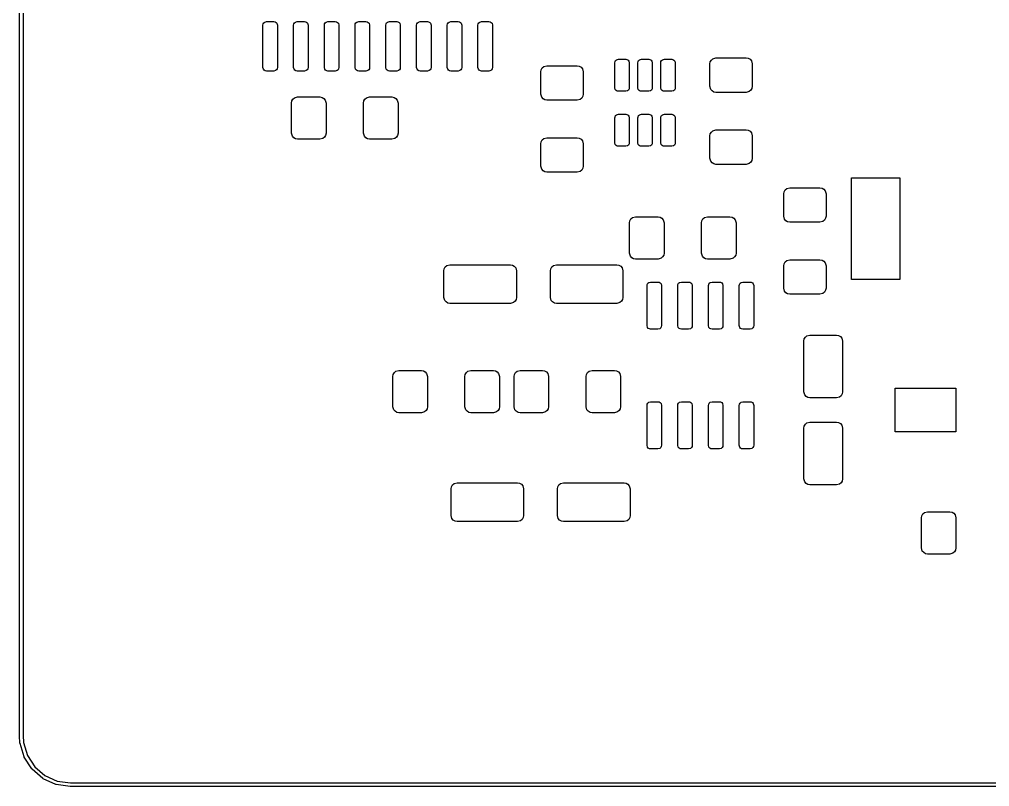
# Model space of a CAD drawing. Extents: x 51.7 to 143, y -96 to -37.9.
# Drawn here: x 51.74 to 91.84, y -95.96 to -64.24 of the extents above; entities that cross this region are included whole.
import ezdxf

# ---------------------------------------------------------------- set-up
doc = ezdxf.new("R2010")
doc.units = 0
doc.header["$MEASUREMENT"] = 0
doc.layers.add('BLACK', color=7, linetype='CONTINUOUS')

msp = doc.modelspace()

# ---------------------------------------------------------------- linework, layer by layer
at = {"layer": 'BLACK', "linetype": 'CONTINUOUS'}
for p, q in [((51.741, -93.8596), (51.741, -40.2524)), ((51.891, -40.2639), (51.891, -93.8502)), ((61.803, -64.481), (61.812, -64.4297)), ((61.803, -66.231), (61.803, -64.481)), ((61.812, -64.4297), (61.8381, -64.3846)), ((61.8381, -64.3846), (61.878, -64.3511)), ((61.878, -64.3511), (61.953, -64.331)), ((61.953, -64.331), (62.253, -64.331)), ((62.253, -64.331), (62.3043, -64.34)), ((62.3043, -64.34), (62.3494, -64.3661)), ((62.3494, -64.3661), (62.3829, -64.406)), ((62.3829, -64.406), (62.403, -64.481)), ((62.403, -64.481), (62.403, -66.231)), ((63.073, -64.481), (63.082, -64.4297)), ((63.073, -66.231), (63.073, -64.481)), ((63.082, -64.4297), (63.1081, -64.3846)), ((63.1081, -64.3846), (63.148, -64.3511)), ((63.148, -64.3511), (63.223, -64.331)), ((63.223, -64.331), (63.523, -64.331)), ((63.523, -64.331), (63.5743, -64.34)), ((63.5743, -64.34), (63.6194, -64.3661)), ((63.6194, -64.3661), (63.6529, -64.406)), ((63.6529, -64.406), (63.673, -64.481)), ((63.673, -64.481), (63.673, -66.231)), ((64.343, -64.481), (64.352, -64.4297)), ((64.343, -66.231), (64.343, -64.481)), ((64.352, -64.4297), (64.3781, -64.3846)), ((64.3781, -64.3846), (64.418, -64.3511)), ((64.418, -64.3511), (64.493, -64.331)), ((64.493, -64.331), (64.793, -64.331)), ((64.793, -64.331), (64.8443, -64.34)), ((64.8443, -64.34), (64.8894, -64.3661)), ((64.8894, -64.3661), (64.9229, -64.406)), ((64.9229, -64.406), (64.943, -64.481)), ((64.943, -64.481), (64.943, -66.231)), ((65.613, -64.481), (65.622, -64.4297)), ((65.613, -66.231), (65.613, -64.481)), ((65.622, -64.4297), (65.6481, -64.3846)), ((65.6481, -64.3846), (65.688, -64.3511)), ((65.688, -64.3511), (65.763, -64.331)), ((65.763, -64.331), (66.063, -64.331)), ((66.063, -64.331), (66.1143, -64.34)), ((66.1143, -64.34), (66.1594, -64.3661)), ((66.1594, -64.3661), (66.1929, -64.406)), ((66.1929, -64.406), (66.213, -64.481)), ((66.213, -64.481), (66.213, -66.231)), ((66.883, -64.481), (66.892, -64.4297)), ((66.883, -66.231), (66.883, -64.481)), ((66.892, -64.4297), (66.9181, -64.3846)), ((66.9181, -64.3846), (66.958, -64.3511)), ((66.958, -64.3511), (67.033, -64.331)), ((67.033, -64.331), (67.333, -64.331)), ((67.333, -64.331), (67.3843, -64.34)), ((67.3843, -64.34), (67.4294, -64.3661)), ((67.4294, -64.3661), (67.4629, -64.406)), ((67.4629, -64.406), (67.483, -64.481)), ((67.483, -64.481), (67.483, -66.231)), ((68.153, -64.481), (68.162, -64.4297)), ((68.153, -66.231), (68.153, -64.481)), ((68.162, -64.4297), (68.1881, -64.3846)), ((68.1881, -64.3846), (68.228, -64.3511)), ((68.228, -64.3511), (68.303, -64.331)), ((68.303, -64.331), (68.603, -64.331)), ((68.603, -64.331), (68.6543, -64.34)), ((68.6543, -64.34), (68.6994, -64.3661)), ((68.6994, -64.3661), (68.7329, -64.406)), ((68.7329, -64.406), (68.753, -64.481)), ((68.753, -64.481), (68.753, -66.231)), ((69.423, -64.481), (69.432, -64.4297)), ((69.423, -66.231), (69.423, -64.481)), ((69.432, -64.4297), (69.4581, -64.3846)), ((69.4581, -64.3846), (69.498, -64.3511)), ((69.498, -64.3511), (69.573, -64.331)), ((69.573, -64.331), (69.873, -64.331)), ((69.873, -64.331), (69.9243, -64.34)), ((69.9243, -64.34), (69.9694, -64.3661)), ((69.9694, -64.3661), (70.0029, -64.406)), ((70.0029, -64.406), (70.023, -64.481)), ((70.023, -64.481), (70.023, -66.231)), ((70.693, -64.481), (70.702, -64.4297)), ((70.693, -66.231), (70.693, -64.481)), ((70.702, -64.4297), (70.7281, -64.3846)), ((70.7281, -64.3846), (70.768, -64.3511)), ((70.768, -64.3511), (70.843, -64.331)), ((70.843, -64.331), (71.143, -64.331)), ((71.143, -64.331), (71.1943, -64.34)), ((71.1943, -64.34), (71.2394, -64.3661)), ((71.2394, -64.3661), (71.2729, -64.406)), ((71.2729, -64.406), (71.293, -64.481)), ((71.293, -64.481), (71.293, -66.231)), ((76.347, -66.041), (76.356, -65.9897)), ((76.347, -67.066), (76.347, -66.041)), ((76.356, -65.9897), (76.3821, -65.9446)), ((76.3821, -65.9446), (76.422, -65.9111)), ((76.422, -65.9111), (76.497, -65.891)), ((76.497, -65.891), (76.797, -65.891)), ((76.797, -65.891), (76.8483, -65.9)), ((76.8483, -65.9), (76.8934, -65.9261)), ((76.8934, -65.9261), (76.9269, -65.966)), ((76.9269, -65.966), (76.947, -66.041)), ((76.947, -66.041), (76.947, -67.066)), ((77.297, -66.041), (77.306, -65.9897)), ((77.297, -67.066), (77.297, -66.041)), ((77.306, -65.9897), (77.3321, -65.9446)), ((77.3321, -65.9446), (77.372, -65.9111)), ((77.372, -65.9111), (77.447, -65.891)), ((77.447, -65.891), (77.747, -65.891)), ((77.747, -65.891), (77.7983, -65.9)), ((77.7983, -65.9), (77.8434, -65.9261)), ((77.8434, -65.9261), (77.8769, -65.966)), ((77.8769, -65.966), (77.897, -66.041)), ((77.897, -66.041), (77.897, -67.066)), ((78.247, -66.041), (78.256, -65.9897)), ((78.247, -67.066), (78.247, -66.041)), ((78.256, -65.9897), (78.2821, -65.9446)), ((78.2821, -65.9446), (78.322, -65.9111)), ((78.322, -65.9111), (78.397, -65.891)), ((78.397, -65.891), (78.697, -65.891)), ((78.697, -65.891), (78.7483, -65.9)), ((78.7483, -65.9), (78.7934, -65.9261)), ((78.7934, -65.9261), (78.8269, -65.966)), ((78.8269, -65.966), (78.847, -66.041)), ((78.847, -66.041), (78.847, -67.066)), ((80.278, -66.0855), (80.2931, -66)), ((80.278, -67.0105), (80.278, -66.0855)), ((80.2931, -66), (80.3365, -65.9248)), ((80.3365, -65.9248), (80.403, -65.869)), ((80.403, -65.869), (80.528, -65.8355)), ((80.528, -65.8355), (81.778, -65.8355)), ((81.778, -65.8355), (81.8635, -65.8506)), ((81.8635, -65.8506), (81.9387, -65.894)), ((81.9387, -65.894), (81.9945, -65.9605)), ((81.9945, -65.9605), (82.028, -66.0855)), ((82.028, -66.0855), (82.028, -67.0105)), ((61.8231, -66.306), (61.803, -66.231)), ((61.8566, -66.3459), (61.8231, -66.306)), ((61.9017, -66.372), (61.8566, -66.3459)), ((61.953, -66.381), (61.9017, -66.372)), ((62.253, -66.381), (61.953, -66.381)), ((62.328, -66.3609), (62.253, -66.381)), ((62.3679, -66.3274), (62.328, -66.3609)), ((62.394, -66.2823), (62.3679, -66.3274)), ((62.403, -66.231), (62.394, -66.2823)), ((63.0931, -66.306), (63.073, -66.231)), ((63.1266, -66.3459), (63.0931, -66.306)), ((63.1717, -66.372), (63.1266, -66.3459)), ((63.223, -66.381), (63.1717, -66.372)), ((63.523, -66.381), (63.223, -66.381)), ((63.598, -66.3609), (63.523, -66.381)), ((63.6379, -66.3274), (63.598, -66.3609)), ((63.664, -66.2823), (63.6379, -66.3274)), ((63.673, -66.231), (63.664, -66.2823)), ((64.3631, -66.306), (64.343, -66.231)), ((64.3966, -66.3459), (64.3631, -66.306)), ((64.4417, -66.372), (64.3966, -66.3459)), ((64.493, -66.381), (64.4417, -66.372)), ((64.793, -66.381), (64.493, -66.381)), ((64.868, -66.3609), (64.793, -66.381)), ((64.9079, -66.3274), (64.868, -66.3609)), ((64.934, -66.2823), (64.9079, -66.3274)), ((64.943, -66.231), (64.934, -66.2823)), ((65.6331, -66.306), (65.613, -66.231)), ((65.6666, -66.3459), (65.6331, -66.306)), ((65.7117, -66.372), (65.6666, -66.3459)), ((65.763, -66.381), (65.7117, -66.372)), ((66.063, -66.381), (65.763, -66.381)), ((66.138, -66.3609), (66.063, -66.381)), ((66.1779, -66.3274), (66.138, -66.3609)), ((66.204, -66.2823), (66.1779, -66.3274)), ((66.213, -66.231), (66.204, -66.2823)), ((66.9031, -66.306), (66.883, -66.231)), ((66.9366, -66.3459), (66.9031, -66.306)), ((66.9817, -66.372), (66.9366, -66.3459)), ((67.033, -66.381), (66.9817, -66.372)), ((67.333, -66.381), (67.033, -66.381)), ((67.408, -66.3609), (67.333, -66.381)), ((67.4479, -66.3274), (67.408, -66.3609)), ((67.474, -66.2823), (67.4479, -66.3274)), ((67.483, -66.231), (67.474, -66.2823)), ((68.1731, -66.306), (68.153, -66.231)), ((68.2066, -66.3459), (68.1731, -66.306)), ((68.2517, -66.372), (68.2066, -66.3459)), ((68.303, -66.381), (68.2517, -66.372)), ((68.603, -66.381), (68.303, -66.381)), ((68.678, -66.3609), (68.603, -66.381)), ((68.7179, -66.3274), (68.678, -66.3609)), ((68.744, -66.2823), (68.7179, -66.3274)), ((68.753, -66.231), (68.744, -66.2823)), ((69.4431, -66.306), (69.423, -66.231)), ((69.4766, -66.3459), (69.4431, -66.306)), ((69.5217, -66.372), (69.4766, -66.3459)), ((69.573, -66.381), (69.5217, -66.372)), ((69.873, -66.381), (69.573, -66.381)), ((69.948, -66.3609), (69.873, -66.381)), ((69.9879, -66.3274), (69.948, -66.3609)), ((70.014, -66.2823), (69.9879, -66.3274)), ((70.023, -66.231), (70.014, -66.2823)), ((70.7131, -66.306), (70.693, -66.231)), ((70.7466, -66.3459), (70.7131, -66.306)), ((70.7917, -66.372), (70.7466, -66.3459)), ((70.843, -66.381), (70.7917, -66.372)), ((71.143, -66.381), (70.843, -66.381)), ((71.218, -66.3609), (71.143, -66.381)), ((71.2579, -66.3274), (71.218, -66.3609)), ((71.284, -66.2823), (71.2579, -66.3274)), ((71.293, -66.231), (71.284, -66.2823)), ((73.293, -66.4125), (73.3081, -66.327)), ((73.293, -67.3375), (73.293, -66.4125)), ((73.3081, -66.327), (73.3515, -66.2518)), ((73.3515, -66.2518), (73.418, -66.196)), ((73.418, -66.196), (73.543, -66.1625)), ((73.543, -66.1625), (74.793, -66.1625)), ((74.793, -66.1625), (74.8785, -66.1776)), ((74.8785, -66.1776), (74.9537, -66.221)), ((74.9537, -66.221), (75.0095, -66.2875)), ((75.0095, -66.2875), (75.043, -66.4125)), ((75.043, -66.4125), (75.043, -67.3375)), ((73.3265, -67.4625), (73.293, -67.3375)), ((75.043, -67.3375), (75.0279, -67.423)), ((76.3671, -67.141), (76.347, -67.066)), ((76.4006, -67.1809), (76.3671, -67.141)), ((76.4457, -67.207), (76.4006, -67.1809)), ((76.497, -67.216), (76.4457, -67.207)), ((76.797, -67.216), (76.497, -67.216)), ((76.872, -67.1959), (76.797, -67.216)), ((76.9119, -67.1624), (76.872, -67.1959)), ((76.938, -67.1173), (76.9119, -67.1624)), ((76.947, -67.066), (76.938, -67.1173)), ((77.3171, -67.141), (77.297, -67.066)), ((77.3506, -67.1809), (77.3171, -67.141)), ((77.3957, -67.207), (77.3506, -67.1809)), ((77.447, -67.216), (77.3957, -67.207)), ((77.747, -67.216), (77.447, -67.216)), ((77.822, -67.1959), (77.747, -67.216)), ((77.8619, -67.1624), (77.822, -67.1959)), ((77.888, -67.1173), (77.8619, -67.1624)), ((77.897, -67.066), (77.888, -67.1173)), ((78.2671, -67.141), (78.247, -67.066)), ((78.3006, -67.1809), (78.2671, -67.141)), ((78.3457, -67.207), (78.3006, -67.1809)), ((78.397, -67.216), (78.3457, -67.207)), ((78.697, -67.216), (78.397, -67.216)), ((78.772, -67.1959), (78.697, -67.216)), ((78.8119, -67.1624), (78.772, -67.1959)), ((78.838, -67.1173), (78.8119, -67.1624)), ((78.847, -67.066), (78.838, -67.1173)), ((80.3115, -67.1355), (80.278, -67.0105)), ((80.3673, -67.202), (80.3115, -67.1355)), ((80.4425, -67.2454), (80.3673, -67.202)), ((80.528, -67.2605), (80.4425, -67.2454)), ((81.778, -67.2605), (80.528, -67.2605)), ((81.903, -67.227), (81.778, -67.2605)), ((81.9695, -67.1712), (81.903, -67.227)), ((82.0129, -67.096), (81.9695, -67.1712)), ((82.028, -67.0105), (82.0129, -67.096)), ((62.9875, -67.701), (63.0026, -67.6155)), ((62.9875, -68.951), (62.9875, -67.701)), ((63.0026, -67.6155), (63.046, -67.5403)), ((63.046, -67.5403), (63.1125, -67.4845)), ((63.1125, -67.4845), (63.2375, -67.451)), ((63.2375, -67.451), (64.1625, -67.451)), ((64.1625, -67.451), (64.248, -67.4661)), ((64.248, -67.4661), (64.3232, -67.5095)), ((64.3232, -67.5095), (64.379, -67.576)), ((64.379, -67.576), (64.4125, -67.701)), ((64.4125, -67.701), (64.4125, -68.951)), ((65.9625, -67.701), (65.9776, -67.6155)), ((65.9625, -68.951), (65.9625, -67.701)), ((65.9776, -67.6155), (66.021, -67.5403)), ((66.021, -67.5403), (66.0875, -67.4845)), ((66.0875, -67.4845), (66.2125, -67.451)), ((66.2125, -67.451), (67.1375, -67.451)), ((67.1375, -67.451), (67.223, -67.4661)), ((67.223, -67.4661), (67.2982, -67.5095)), ((67.2982, -67.5095), (67.354, -67.576)), ((67.354, -67.576), (67.3875, -67.701)), ((67.3875, -67.701), (67.3875, -68.951)), ((73.3823, -67.529), (73.3265, -67.4625)), ((73.4575, -67.5724), (73.3823, -67.529)), ((73.543, -67.5875), (73.4575, -67.5724)), ((74.793, -67.5875), (73.543, -67.5875)), ((74.918, -67.554), (74.793, -67.5875)), ((74.9845, -67.4982), (74.918, -67.554)), ((75.0279, -67.423), (74.9845, -67.4982)), ((76.347, -68.316), (76.356, -68.2647)), ((76.347, -69.341), (76.347, -68.316)), ((76.356, -68.2647), (76.3821, -68.2196)), ((76.3821, -68.2196), (76.422, -68.1861)), ((76.422, -68.1861), (76.497, -68.166)), ((76.497, -68.166), (76.797, -68.166)), ((76.797, -68.166), (76.8483, -68.175)), ((76.8483, -68.175), (76.8934, -68.2011)), ((76.8934, -68.2011), (76.9269, -68.241)), ((76.9269, -68.241), (76.947, -68.316)), ((76.947, -68.316), (76.947, -69.341)), ((77.297, -68.316), (77.306, -68.2647)), ((77.297, -69.341), (77.297, -68.316)), ((77.306, -68.2647), (77.3321, -68.2196)), ((77.3321, -68.2196), (77.372, -68.1861)), ((77.372, -68.1861), (77.447, -68.166)), ((77.447, -68.166), (77.747, -68.166)), ((77.747, -68.166), (77.7983, -68.175)), ((77.7983, -68.175), (77.8434, -68.2011)), ((77.8434, -68.2011), (77.8769, -68.241)), ((77.8769, -68.241), (77.897, -68.316)), ((77.897, -68.316), (77.897, -69.341)), ((78.247, -68.316), (78.256, -68.2647)), ((78.247, -69.341), (78.247, -68.316)), ((78.256, -68.2647), (78.2821, -68.2196)), ((78.2821, -68.2196), (78.322, -68.1861)), ((78.322, -68.1861), (78.397, -68.166)), ((78.397, -68.166), (78.697, -68.166)), ((78.697, -68.166), (78.7483, -68.175)), ((78.7483, -68.175), (78.7934, -68.2011)), ((78.7934, -68.2011), (78.8269, -68.241)), ((78.8269, -68.241), (78.847, -68.316)), ((78.847, -68.316), (78.847, -69.341)), ((63.021, -69.076), (62.9875, -68.951)), ((64.4125, -68.951), (64.3974, -69.0365)), ((65.996, -69.076), (65.9625, -68.951)), ((67.3875, -68.951), (67.3724, -69.0365)), ((80.2931, -68.975), (80.3365, -68.8998)), ((80.3365, -68.8998), (80.403, -68.844)), ((80.403, -68.844), (80.528, -68.8105)), ((80.528, -68.8105), (81.778, -68.8105)), ((81.778, -68.8105), (81.8635, -68.8256)), ((81.8635, -68.8256), (81.9387, -68.869)), ((81.9387, -68.869), (81.9945, -68.9355)), ((81.9945, -68.9355), (82.028, -69.0605)), ((63.0768, -69.1425), (63.021, -69.076)), ((63.152, -69.1859), (63.0768, -69.1425)), ((63.2375, -69.201), (63.152, -69.1859)), ((64.1625, -69.201), (63.2375, -69.201)), ((64.2875, -69.1675), (64.1625, -69.201)), ((64.354, -69.1117), (64.2875, -69.1675)), ((64.3974, -69.0365), (64.354, -69.1117)), ((66.0518, -69.1425), (65.996, -69.076)), ((66.127, -69.1859), (66.0518, -69.1425)), ((66.2125, -69.201), (66.127, -69.1859)), ((67.1375, -69.201), (66.2125, -69.201)), ((67.2625, -69.1675), (67.1375, -69.201)), ((67.329, -69.1117), (67.2625, -69.1675)), ((67.3724, -69.0365), (67.329, -69.1117)), ((73.293, -69.3875), (73.3081, -69.302)), ((73.3081, -69.302), (73.3515, -69.2268)), ((73.3515, -69.2268), (73.418, -69.171)), ((73.418, -69.171), (73.543, -69.1375)), ((73.543, -69.1375), (74.793, -69.1375)), ((74.793, -69.1375), (74.8785, -69.1526)), ((74.8785, -69.1526), (74.9537, -69.196)), ((74.9537, -69.196), (75.0095, -69.2625)), ((75.0095, -69.2625), (75.043, -69.3875)), ((76.3671, -69.416), (76.347, -69.341)), ((76.947, -69.341), (76.938, -69.3923)), ((77.3171, -69.416), (77.297, -69.341)), ((77.897, -69.341), (77.888, -69.3923)), ((78.2671, -69.416), (78.247, -69.341)), ((78.847, -69.341), (78.838, -69.3923)), ((80.278, -69.0605), (80.2931, -68.975)), ((80.278, -69.9855), (80.278, -69.0605)), ((82.028, -69.0605), (82.028, -69.9855)), ((73.293, -70.3125), (73.293, -69.3875)), ((75.043, -69.3875), (75.043, -70.3125)), ((76.4006, -69.4559), (76.3671, -69.416)), ((76.4457, -69.482), (76.4006, -69.4559)), ((76.497, -69.491), (76.4457, -69.482)), ((76.797, -69.491), (76.497, -69.491)), ((76.872, -69.4709), (76.797, -69.491)), ((76.9119, -69.4374), (76.872, -69.4709)), ((76.938, -69.3923), (76.9119, -69.4374)), ((77.3506, -69.4559), (77.3171, -69.416)), ((77.3957, -69.482), (77.3506, -69.4559)), ((77.447, -69.491), (77.3957, -69.482)), ((77.747, -69.491), (77.447, -69.491)), ((77.822, -69.4709), (77.747, -69.491)), ((77.8619, -69.4374), (77.822, -69.4709)), ((77.888, -69.3923), (77.8619, -69.4374)), ((78.3006, -69.4559), (78.2671, -69.416)), ((78.3457, -69.482), (78.3006, -69.4559)), ((78.397, -69.491), (78.3457, -69.482)), ((78.697, -69.491), (78.397, -69.491)), ((78.772, -69.4709), (78.697, -69.491)), ((78.8119, -69.4374), (78.772, -69.4709)), ((78.838, -69.3923), (78.8119, -69.4374)), ((80.3115, -70.1105), (80.278, -69.9855)), ((80.3673, -70.177), (80.3115, -70.1105)), ((81.9695, -70.1462), (81.903, -70.202)), ((82.0129, -70.071), (81.9695, -70.1462)), ((82.028, -69.9855), (82.0129, -70.071)), ((73.3265, -70.4375), (73.293, -70.3125)), ((73.3823, -70.504), (73.3265, -70.4375)), ((73.4575, -70.5474), (73.3823, -70.504)), ((73.543, -70.5625), (73.4575, -70.5474)), ((74.793, -70.5625), (73.543, -70.5625)), ((74.918, -70.529), (74.793, -70.5625)), ((74.9845, -70.4732), (74.918, -70.529)), ((75.0279, -70.398), (74.9845, -70.4732)), ((75.043, -70.3125), (75.0279, -70.398)), ((80.4425, -70.2204), (80.3673, -70.177)), ((80.528, -70.2355), (80.4425, -70.2204)), ((81.778, -70.2355), (80.528, -70.2355)), ((81.903, -70.202), (81.778, -70.2355)), ((86.123, -74.998), (86.123, -70.798)), ((86.123, -70.798), (88.123, -70.798)), ((88.123, -70.798), (88.123, -74.998)), ((83.3411, -71.3705), (83.3845, -71.2953)), ((83.3845, -71.2953), (83.451, -71.2395)), ((83.451, -71.2395), (83.576, -71.206)), ((83.576, -71.206), (84.826, -71.206)), ((84.826, -71.206), (84.9115, -71.2211)), ((84.9115, -71.2211), (84.9867, -71.2645)), ((84.9867, -71.2645), (85.0425, -71.331)), ((85.0425, -71.331), (85.076, -71.456)), ((83.326, -71.456), (83.3411, -71.3705)), ((83.326, -72.381), (83.326, -71.456)), ((85.076, -71.456), (85.076, -72.381)), ((76.9575, -72.654), (76.9726, -72.5685)), ((76.9726, -72.5685), (77.016, -72.4933)), ((77.016, -72.4933), (77.0825, -72.4375)), ((77.0825, -72.4375), (77.2075, -72.404)), ((77.2075, -72.404), (78.1325, -72.404)), ((78.1325, -72.404), (78.218, -72.4191)), ((78.218, -72.4191), (78.2932, -72.4625)), ((78.2932, -72.4625), (78.349, -72.529)), ((78.349, -72.529), (78.3825, -72.654)), ((79.9325, -72.654), (79.9476, -72.5685)), ((79.9476, -72.5685), (79.991, -72.4933)), ((79.991, -72.4933), (80.0575, -72.4375)), ((80.0575, -72.4375), (80.1825, -72.404)), ((80.1825, -72.404), (81.1075, -72.404)), ((81.1075, -72.404), (81.193, -72.4191)), ((81.193, -72.4191), (81.2682, -72.4625)), ((81.2682, -72.4625), (81.324, -72.529)), ((81.324, -72.529), (81.3575, -72.654)), ((83.3595, -72.506), (83.326, -72.381)), ((83.4153, -72.5725), (83.3595, -72.506)), ((85.0175, -72.5417), (84.951, -72.5975)), ((85.0609, -72.4665), (85.0175, -72.5417)), ((85.076, -72.381), (85.0609, -72.4665)), ((76.9575, -73.904), (76.9575, -72.654)), ((78.3825, -72.654), (78.3825, -73.904)), ((79.9325, -73.904), (79.9325, -72.654)), ((81.3575, -72.654), (81.3575, -73.904)), ((83.4905, -72.6159), (83.4153, -72.5725)), ((83.576, -72.631), (83.4905, -72.6159)), ((84.826, -72.631), (83.576, -72.631)), ((84.951, -72.5975), (84.826, -72.631)), ((76.991, -74.029), (76.9575, -73.904)), ((77.0468, -74.0955), (76.991, -74.029)), ((77.122, -74.1389), (77.0468, -74.0955)), ((77.2075, -74.154), (77.122, -74.1389)), ((78.1325, -74.154), (77.2075, -74.154)), ((78.2575, -74.1205), (78.1325, -74.154)), ((78.324, -74.0647), (78.2575, -74.1205)), ((78.3674, -73.9895), (78.324, -74.0647)), ((78.3825, -73.904), (78.3674, -73.9895)), ((79.966, -74.029), (79.9325, -73.904)), ((80.0218, -74.0955), (79.966, -74.029)), ((80.097, -74.1389), (80.0218, -74.0955)), ((80.1825, -74.154), (80.097, -74.1389)), ((81.1075, -74.154), (80.1825, -74.154)), ((81.2325, -74.1205), (81.1075, -74.154)), ((81.299, -74.0647), (81.2325, -74.1205)), ((81.3424, -73.9895), (81.299, -74.0647)), ((81.3575, -73.904), (81.3424, -73.9895)), ((69.284, -74.634), (69.2991, -74.5485)), ((69.2991, -74.5485), (69.3425, -74.4733)), ((69.3425, -74.4733), (69.409, -74.4175)), ((69.409, -74.4175), (69.534, -74.384)), ((69.534, -74.384), (72.034, -74.384)), ((72.034, -74.384), (72.1195, -74.3991)), ((72.1195, -74.3991), (72.1947, -74.4425)), ((72.1947, -74.4425), (72.2505, -74.509)), ((72.2505, -74.509), (72.284, -74.634)), ((73.684, -74.634), (73.6991, -74.5485)), ((73.6991, -74.5485), (73.7425, -74.4733)), ((73.7425, -74.4733), (73.809, -74.4175)), ((73.809, -74.4175), (73.934, -74.384)), ((73.934, -74.384), (76.434, -74.384)), ((76.434, -74.384), (76.5195, -74.3991)), ((76.5195, -74.3991), (76.5947, -74.4425)), ((76.5947, -74.4425), (76.6505, -74.509)), ((76.6505, -74.509), (76.684, -74.634)), ((83.326, -74.431), (83.3411, -74.3455)), ((83.326, -75.356), (83.326, -74.431)), ((83.3411, -74.3455), (83.3845, -74.2703)), ((83.3845, -74.2703), (83.451, -74.2145)), ((83.451, -74.2145), (83.576, -74.181)), ((83.576, -74.181), (84.826, -74.181)), ((84.826, -74.181), (84.9115, -74.1961)), ((84.9115, -74.1961), (84.9867, -74.2395)), ((84.9867, -74.2395), (85.0425, -74.306)), ((85.0425, -74.306), (85.076, -74.431)), ((85.076, -74.431), (85.076, -75.356)), ((69.284, -75.734), (69.284, -74.634)), ((72.284, -74.634), (72.284, -75.734)), ((73.684, -75.734), (73.684, -74.634)), ((76.684, -74.634), (76.684, -75.734)), ((77.678, -75.251), (77.687, -75.1997)), ((77.678, -76.901), (77.678, -75.251)), ((77.687, -75.1997), (77.7131, -75.1546)), ((77.7131, -75.1546), (77.753, -75.1211)), ((77.753, -75.1211), (77.828, -75.101)), ((77.828, -75.101), (78.128, -75.101)), ((78.128, -75.101), (78.1793, -75.11)), ((78.1793, -75.11), (78.2244, -75.1361)), ((78.2244, -75.1361), (78.2579, -75.176)), ((78.2579, -75.176), (78.278, -75.251)), ((78.278, -75.251), (78.278, -76.901)), ((78.948, -75.251), (78.957, -75.1997)), ((78.948, -76.901), (78.948, -75.251)), ((78.957, -75.1997), (78.9831, -75.1546)), ((78.9831, -75.1546), (79.023, -75.1211)), ((79.023, -75.1211), (79.098, -75.101)), ((79.098, -75.101), (79.398, -75.101)), ((79.398, -75.101), (79.4493, -75.11)), ((79.4493, -75.11), (79.4944, -75.1361)), ((79.4944, -75.1361), (79.5279, -75.176)), ((79.5279, -75.176), (79.548, -75.251)), ((79.548, -75.251), (79.548, -76.901)), ((80.218, -75.251), (80.227, -75.1997)), ((80.218, -76.901), (80.218, -75.251)), ((80.227, -75.1997), (80.2531, -75.1546)), ((80.2531, -75.1546), (80.293, -75.1211)), ((80.293, -75.1211), (80.368, -75.101)), ((80.368, -75.101), (80.668, -75.101)), ((80.668, -75.101), (80.7193, -75.11)), ((80.7193, -75.11), (80.7644, -75.1361)), ((80.7644, -75.1361), (80.7979, -75.176)), ((80.7979, -75.176), (80.818, -75.251)), ((80.818, -75.251), (80.818, -76.901)), ((81.488, -75.251), (81.497, -75.1997)), ((81.488, -76.901), (81.488, -75.251)), ((81.497, -75.1997), (81.5231, -75.1546)), ((81.5231, -75.1546), (81.563, -75.1211)), ((81.563, -75.1211), (81.638, -75.101)), ((81.638, -75.101), (81.938, -75.101)), ((81.938, -75.101), (81.9893, -75.11)), ((81.9893, -75.11), (82.0344, -75.1361)), ((82.0344, -75.1361), (82.0679, -75.176)), ((82.0679, -75.176), (82.088, -75.251)), ((82.088, -75.251), (82.088, -76.901)), ((83.3595, -75.481), (83.326, -75.356)), ((85.076, -75.356), (85.0609, -75.4415)), ((88.123, -74.998), (86.123, -74.998)), ((69.3175, -75.859), (69.284, -75.734)), ((72.284, -75.734), (72.2689, -75.8195)), ((73.7175, -75.859), (73.684, -75.734)), ((76.684, -75.734), (76.6689, -75.8195)), ((83.4153, -75.5475), (83.3595, -75.481)), ((83.4905, -75.5909), (83.4153, -75.5475)), ((83.576, -75.606), (83.4905, -75.5909)), ((84.826, -75.606), (83.576, -75.606)), ((84.951, -75.5725), (84.826, -75.606)), ((85.0175, -75.5167), (84.951, -75.5725)), ((85.0609, -75.4415), (85.0175, -75.5167)), ((69.3733, -75.9255), (69.3175, -75.859)), ((69.4485, -75.9689), (69.3733, -75.9255)), ((69.534, -75.984), (69.4485, -75.9689)), ((72.034, -75.984), (69.534, -75.984)), ((72.159, -75.9505), (72.034, -75.984)), ((72.2255, -75.8947), (72.159, -75.9505)), ((72.2689, -75.8195), (72.2255, -75.8947)), ((73.7733, -75.9255), (73.7175, -75.859)), ((73.8485, -75.9689), (73.7733, -75.9255)), ((73.934, -75.984), (73.8485, -75.9689)), ((76.434, -75.984), (73.934, -75.984)), ((76.559, -75.9505), (76.434, -75.984)), ((76.6255, -75.8947), (76.559, -75.9505)), ((76.6689, -75.8195), (76.6255, -75.8947)), ((77.6981, -76.976), (77.678, -76.901)), ((77.7316, -77.0159), (77.6981, -76.976)), ((78.269, -76.9523), (78.2429, -76.9974)), ((78.278, -76.901), (78.269, -76.9523)), ((78.9681, -76.976), (78.948, -76.901)), ((79.0016, -77.0159), (78.9681, -76.976)), ((79.539, -76.9523), (79.5129, -76.9974)), ((79.548, -76.901), (79.539, -76.9523)), ((80.2381, -76.976), (80.218, -76.901)), ((80.2716, -77.0159), (80.2381, -76.976)), ((80.809, -76.9523), (80.7829, -76.9974)), ((80.818, -76.901), (80.809, -76.9523)), ((81.5081, -76.976), (81.488, -76.901)), ((81.5416, -77.0159), (81.5081, -76.976)), ((82.079, -76.9523), (82.0529, -76.9974)), ((82.088, -76.901), (82.079, -76.9523)), ((77.7767, -77.042), (77.7316, -77.0159)), ((77.828, -77.051), (77.7767, -77.042)), ((78.128, -77.051), (77.828, -77.051)), ((78.203, -77.0309), (78.128, -77.051)), ((78.2429, -76.9974), (78.203, -77.0309)), ((79.0467, -77.042), (79.0016, -77.0159)), ((79.098, -77.051), (79.0467, -77.042)), ((79.398, -77.051), (79.098, -77.051)), ((79.473, -77.0309), (79.398, -77.051)), ((79.5129, -76.9974), (79.473, -77.0309)), ((80.3167, -77.042), (80.2716, -77.0159)), ((80.368, -77.051), (80.3167, -77.042)), ((80.668, -77.051), (80.368, -77.051)), ((80.743, -77.0309), (80.668, -77.051)), ((80.7829, -76.9974), (80.743, -77.0309)), ((81.5867, -77.042), (81.5416, -77.0159)), ((81.638, -77.051), (81.5867, -77.042)), ((81.938, -77.051), (81.638, -77.051)), ((82.013, -77.0309), (81.938, -77.051)), ((82.0529, -76.9974), (82.013, -77.0309)), ((84.1781, -77.4555), (84.2215, -77.3803)), ((84.2215, -77.3803), (84.288, -77.3245)), ((84.288, -77.3245), (84.413, -77.291)), ((84.413, -77.291), (85.513, -77.291)), ((85.513, -77.291), (85.5985, -77.3061)), ((85.5985, -77.3061), (85.6737, -77.3495)), ((85.6737, -77.3495), (85.7295, -77.416)), ((84.163, -77.541), (84.1781, -77.4555)), ((84.163, -79.641), (84.163, -77.541)), ((85.7295, -77.416), (85.763, -77.541)), ((85.763, -77.541), (85.763, -79.641)), ((67.1785, -79.004), (67.1936, -78.9185)), ((67.1936, -78.9185), (67.237, -78.8433)), ((67.237, -78.8433), (67.3035, -78.7875)), ((67.3035, -78.7875), (67.4285, -78.754)), ((67.4285, -78.754), (68.3535, -78.754)), ((68.3535, -78.754), (68.439, -78.7691)), ((68.439, -78.7691), (68.5142, -78.8125)), ((68.5142, -78.8125), (68.57, -78.879)), ((68.57, -78.879), (68.6035, -79.004)), ((70.1535, -79.004), (70.1686, -78.9185)), ((70.1686, -78.9185), (70.212, -78.8433)), ((70.212, -78.8433), (70.2785, -78.7875)), ((70.2785, -78.7875), (70.4035, -78.754)), ((70.4035, -78.754), (71.3285, -78.754)), ((71.3285, -78.754), (71.414, -78.7691)), ((71.414, -78.7691), (71.4892, -78.8125)), ((71.4892, -78.8125), (71.545, -78.879)), ((71.545, -78.879), (71.5785, -79.004)), ((72.1855, -79.004), (72.2006, -78.9185)), ((72.2006, -78.9185), (72.244, -78.8433)), ((72.244, -78.8433), (72.3105, -78.7875)), ((72.3105, -78.7875), (72.4355, -78.754)), ((72.4355, -78.754), (73.3605, -78.754)), ((73.3605, -78.754), (73.446, -78.7691)), ((73.446, -78.7691), (73.5212, -78.8125)), ((73.5212, -78.8125), (73.577, -78.879)), ((73.577, -78.879), (73.6105, -79.004)), ((75.1605, -79.004), (75.1756, -78.9185)), ((75.1756, -78.9185), (75.219, -78.8433)), ((75.219, -78.8433), (75.2855, -78.7875)), ((75.2855, -78.7875), (75.4105, -78.754)), ((75.4105, -78.754), (76.3355, -78.754)), ((76.3355, -78.754), (76.421, -78.7691)), ((76.421, -78.7691), (76.4962, -78.8125)), ((76.4962, -78.8125), (76.552, -78.879)), ((76.552, -78.879), (76.5855, -79.004)), ((67.1785, -80.254), (67.1785, -79.004)), ((68.6035, -79.004), (68.6035, -80.254)), ((70.1535, -80.254), (70.1535, -79.004)), ((71.5785, -79.004), (71.5785, -80.254)), ((72.1855, -80.254), (72.1855, -79.004)), ((73.6105, -79.004), (73.6105, -80.254)), ((75.1605, -80.254), (75.1605, -79.004)), ((76.5855, -79.004), (76.5855, -80.254)), ((84.1965, -79.766), (84.163, -79.641)), ((84.2523, -79.8325), (84.1965, -79.766)), ((85.7479, -79.7265), (85.7045, -79.8017)), ((85.763, -79.641), (85.7479, -79.7265)), ((87.936, -81.291), (87.936, -79.491)), ((87.936, -79.491), (90.436, -79.491)), ((90.436, -79.491), (90.436, -81.291)), ((77.678, -80.201), (77.687, -80.1497)), ((77.687, -80.1497), (77.7131, -80.1046)), ((77.7131, -80.1046), (77.753, -80.0711)), ((77.753, -80.0711), (77.828, -80.051)), ((77.828, -80.051), (78.128, -80.051)), ((78.128, -80.051), (78.1793, -80.06)), ((78.1793, -80.06), (78.2244, -80.0861)), ((78.2244, -80.0861), (78.2579, -80.126)), ((78.2579, -80.126), (78.278, -80.201)), ((78.948, -80.201), (78.957, -80.1497)), ((78.957, -80.1497), (78.9831, -80.1046)), ((78.9831, -80.1046), (79.023, -80.0711)), ((79.023, -80.0711), (79.098, -80.051)), ((79.098, -80.051), (79.398, -80.051)), ((79.398, -80.051), (79.4493, -80.06)), ((79.4493, -80.06), (79.4944, -80.0861)), ((79.4944, -80.0861), (79.5279, -80.126)), ((79.5279, -80.126), (79.548, -80.201)), ((80.218, -80.201), (80.227, -80.1497)), ((80.227, -80.1497), (80.2531, -80.1046)), ((80.2531, -80.1046), (80.293, -80.0711)), ((80.293, -80.0711), (80.368, -80.051)), ((80.368, -80.051), (80.668, -80.051)), ((80.668, -80.051), (80.7193, -80.06)), ((80.7193, -80.06), (80.7644, -80.0861)), ((80.7644, -80.0861), (80.7979, -80.126)), ((80.7979, -80.126), (80.818, -80.201)), ((81.488, -80.201), (81.497, -80.1497)), ((81.497, -80.1497), (81.5231, -80.1046)), ((81.5231, -80.1046), (81.563, -80.0711)), ((81.563, -80.0711), (81.638, -80.051)), ((81.638, -80.051), (81.938, -80.051)), ((81.938, -80.051), (81.9893, -80.06)), ((81.9893, -80.06), (82.0344, -80.0861)), ((82.0344, -80.0861), (82.0679, -80.126)), ((82.0679, -80.126), (82.088, -80.201)), ((84.3275, -79.8759), (84.2523, -79.8325)), ((84.413, -79.891), (84.3275, -79.8759)), ((85.513, -79.891), (84.413, -79.891)), ((85.638, -79.8575), (85.513, -79.891)), ((85.7045, -79.8017), (85.638, -79.8575)), ((67.212, -80.379), (67.1785, -80.254)), ((67.2678, -80.4455), (67.212, -80.379)), ((67.343, -80.4889), (67.2678, -80.4455)), ((67.4285, -80.504), (67.343, -80.4889)), ((68.3535, -80.504), (67.4285, -80.504)), ((68.4785, -80.4705), (68.3535, -80.504)), ((68.545, -80.4147), (68.4785, -80.4705)), ((68.5884, -80.3395), (68.545, -80.4147)), ((68.6035, -80.254), (68.5884, -80.3395)), ((70.187, -80.379), (70.1535, -80.254)), ((70.2428, -80.4455), (70.187, -80.379)), ((70.318, -80.4889), (70.2428, -80.4455)), ((70.4035, -80.504), (70.318, -80.4889)), ((71.3285, -80.504), (70.4035, -80.504)), ((71.4535, -80.4705), (71.3285, -80.504)), ((71.52, -80.4147), (71.4535, -80.4705)), ((71.5634, -80.3395), (71.52, -80.4147)), ((71.5785, -80.254), (71.5634, -80.3395)), ((72.219, -80.379), (72.1855, -80.254)), ((72.2748, -80.4455), (72.219, -80.379)), ((72.35, -80.4889), (72.2748, -80.4455)), ((72.4355, -80.504), (72.35, -80.4889)), ((73.3605, -80.504), (72.4355, -80.504)), ((73.4855, -80.4705), (73.3605, -80.504)), ((73.552, -80.4147), (73.4855, -80.4705)), ((73.5954, -80.3395), (73.552, -80.4147)), ((73.6105, -80.254), (73.5954, -80.3395)), ((75.194, -80.379), (75.1605, -80.254)), ((75.2498, -80.4455), (75.194, -80.379)), ((75.325, -80.4889), (75.2498, -80.4455)), ((75.4105, -80.504), (75.325, -80.4889)), ((76.3355, -80.504), (75.4105, -80.504)), ((76.4605, -80.4705), (76.3355, -80.504)), ((76.527, -80.4147), (76.4605, -80.4705)), ((76.5704, -80.3395), (76.527, -80.4147)), ((76.5855, -80.254), (76.5704, -80.3395)), ((77.678, -81.851), (77.678, -80.201)), ((78.278, -80.201), (78.278, -81.851)), ((78.948, -81.851), (78.948, -80.201)), ((79.548, -80.201), (79.548, -81.851)), ((80.218, -81.851), (80.218, -80.201)), ((80.818, -80.201), (80.818, -81.851)), ((81.488, -81.851), (81.488, -80.201)), ((82.088, -80.201), (82.088, -81.851)), ((84.1781, -81.0555), (84.2215, -80.9803)), ((84.2215, -80.9803), (84.288, -80.9245)), ((84.288, -80.9245), (84.413, -80.891)), ((84.413, -80.891), (85.513, -80.891)), ((85.513, -80.891), (85.5985, -80.9061)), ((85.5985, -80.9061), (85.6737, -80.9495)), ((85.6737, -80.9495), (85.7295, -81.016)), ((84.163, -81.141), (84.1781, -81.0555)), ((84.163, -83.241), (84.163, -81.141)), ((85.7295, -81.016), (85.763, -81.141)), ((85.763, -81.141), (85.763, -83.241)), ((90.436, -81.291), (87.936, -81.291)), ((77.6981, -81.926), (77.678, -81.851)), ((77.7316, -81.9659), (77.6981, -81.926)), ((77.7767, -81.992), (77.7316, -81.9659)), ((77.828, -82.001), (77.7767, -81.992)), ((78.128, -82.001), (77.828, -82.001)), ((78.203, -81.9809), (78.128, -82.001)), ((78.2429, -81.9474), (78.203, -81.9809)), ((78.269, -81.9023), (78.2429, -81.9474)), ((78.278, -81.851), (78.269, -81.9023)), ((78.9681, -81.926), (78.948, -81.851)), ((79.0016, -81.9659), (78.9681, -81.926)), ((79.0467, -81.992), (79.0016, -81.9659)), ((79.098, -82.001), (79.0467, -81.992)), ((79.398, -82.001), (79.098, -82.001)), ((79.473, -81.9809), (79.398, -82.001)), ((79.5129, -81.9474), (79.473, -81.9809)), ((79.539, -81.9023), (79.5129, -81.9474)), ((79.548, -81.851), (79.539, -81.9023)), ((80.2381, -81.926), (80.218, -81.851)), ((80.2716, -81.9659), (80.2381, -81.926)), ((80.3167, -81.992), (80.2716, -81.9659)), ((80.368, -82.001), (80.3167, -81.992)), ((80.668, -82.001), (80.368, -82.001)), ((80.743, -81.9809), (80.668, -82.001)), ((80.7829, -81.9474), (80.743, -81.9809)), ((80.809, -81.9023), (80.7829, -81.9474)), ((80.818, -81.851), (80.809, -81.9023)), ((81.5081, -81.926), (81.488, -81.851)), ((81.5416, -81.9659), (81.5081, -81.926)), ((81.5867, -81.992), (81.5416, -81.9659)), ((81.638, -82.001), (81.5867, -81.992)), ((81.938, -82.001), (81.638, -82.001)), ((82.013, -81.9809), (81.938, -82.001)), ((82.0529, -81.9474), (82.013, -81.9809)), ((82.079, -81.9023), (82.0529, -81.9474)), ((82.088, -81.851), (82.079, -81.9023)), ((84.1965, -83.366), (84.163, -83.241)), ((84.2523, -83.4325), (84.1965, -83.366)), ((85.7479, -83.3265), (85.7045, -83.4017)), ((85.763, -83.241), (85.7479, -83.3265)), ((69.579, -83.651), (69.5941, -83.5655)), ((69.579, -84.751), (69.579, -83.651)), ((69.5941, -83.5655), (69.6375, -83.4903)), ((69.6375, -83.4903), (69.704, -83.4345)), ((69.704, -83.4345), (69.829, -83.401)), ((69.829, -83.401), (72.329, -83.401)), ((72.329, -83.401), (72.4145, -83.4161)), ((72.4145, -83.4161), (72.4897, -83.4595)), ((72.4897, -83.4595), (72.5455, -83.526)), ((72.5455, -83.526), (72.579, -83.651)), ((72.579, -83.651), (72.579, -84.751)), ((73.979, -83.651), (73.9941, -83.5655)), ((73.979, -84.751), (73.979, -83.651)), ((73.9941, -83.5655), (74.0375, -83.4903)), ((74.0375, -83.4903), (74.104, -83.4345)), ((74.104, -83.4345), (74.229, -83.401)), ((74.229, -83.401), (76.729, -83.401)), ((76.729, -83.401), (76.8145, -83.4161)), ((76.8145, -83.4161), (76.8897, -83.4595)), ((76.8897, -83.4595), (76.9455, -83.526)), ((76.9455, -83.526), (76.979, -83.651)), ((76.979, -83.651), (76.979, -84.751)), ((84.3275, -83.4759), (84.2523, -83.4325)), ((84.413, -83.491), (84.3275, -83.4759)), ((85.513, -83.491), (84.413, -83.491)), ((85.638, -83.4575), (85.513, -83.491)), ((85.7045, -83.4017), (85.638, -83.4575)), ((89.1475, -84.6295), (89.2725, -84.596)), ((89.2725, -84.596), (90.1975, -84.596)), ((90.1975, -84.596), (90.283, -84.6111)), ((69.6125, -84.876), (69.579, -84.751)), ((69.6683, -84.9425), (69.6125, -84.876)), ((69.7435, -84.9859), (69.6683, -84.9425)), ((69.829, -85.001), (69.7435, -84.9859)), ((72.329, -85.001), (69.829, -85.001)), ((72.454, -84.9675), (72.329, -85.001)), ((72.5205, -84.9117), (72.454, -84.9675)), ((72.5639, -84.8365), (72.5205, -84.9117)), ((72.579, -84.751), (72.5639, -84.8365)), ((74.0125, -84.876), (73.979, -84.751)), ((74.0683, -84.9425), (74.0125, -84.876)), ((74.1435, -84.9859), (74.0683, -84.9425)), ((74.229, -85.001), (74.1435, -84.9859)), ((76.729, -85.001), (74.229, -85.001)), ((76.854, -84.9675), (76.729, -85.001)), ((76.9205, -84.9117), (76.854, -84.9675)), ((76.9639, -84.8365), (76.9205, -84.9117)), ((76.979, -84.751), (76.9639, -84.8365)), ((89.0225, -84.846), (89.0376, -84.7605)), ((89.0225, -86.096), (89.0225, -84.846)), ((89.0376, -84.7605), (89.081, -84.6853)), ((89.081, -84.6853), (89.1475, -84.6295)), ((90.283, -84.6111), (90.3582, -84.6545)), ((90.3582, -84.6545), (90.414, -84.721)), ((90.414, -84.721), (90.4475, -84.846)), ((90.4475, -84.846), (90.4475, -86.096)), ((89.056, -86.221), (89.0225, -86.096)), ((90.4324, -86.1815), (90.389, -86.2567)), ((90.4475, -86.096), (90.4324, -86.1815)), ((89.1118, -86.2875), (89.056, -86.221)), ((89.187, -86.3309), (89.1118, -86.2875)), ((89.2725, -86.346), (89.187, -86.3309)), ((90.1975, -86.346), (89.2725, -86.346)), ((90.3225, -86.3125), (90.1975, -86.346)), ((90.389, -86.2567), (90.3225, -86.3125)), ((51.7415, -93.8623), (51.741, -93.8596)), ((51.7635, -94.1589), (51.7415, -93.8623)), ((51.7652, -94.1664), (51.7635, -94.1589)), ((51.7662, -94.174), (51.7652, -94.1664)), ((51.7665, -94.1748), (51.7662, -94.174)), ((51.9315, -94.7268), (51.7665, -94.1748)), ((51.891, -93.8502), (51.9125, -94.1397)), ((51.9125, -94.1397), (52.0722, -94.6735)), ((51.9358, -94.7361), (51.9315, -94.7268)), ((51.94, -94.7453), (51.9358, -94.7361)), ((51.9405, -94.7461), (51.94, -94.7453)), ((52.2538, -95.2296), (51.9405, -94.7461)), ((52.0722, -94.6735), (52.3739, -95.139)), ((52.2605, -95.2372), (52.2538, -95.2296)), ((52.2671, -95.245), (52.2605, -95.2372)), ((52.2678, -95.2456), (52.2671, -95.245)), ((52.7043, -95.6217), (52.2678, -95.2456)), ((52.3739, -95.139), (52.794, -95.501)), ((52.7128, -95.6271), (52.7043, -95.6217)), ((52.7213, -95.6328), (52.7128, -95.6271)), ((52.7222, -95.6331), (52.7213, -95.6328)), ((53.2466, -95.8716), (52.7222, -95.6331)), ((52.794, -95.501), (53.2989, -95.7306)), ((53.2989, -95.7306), (53.8533, -95.81)), ((53.8533, -95.81), (140.84, -95.81)), ((53.2564, -95.8744), (53.2466, -95.8716)), ((53.2661, -95.8774), (53.2564, -95.8744)), ((53.2671, -95.8776), (53.2661, -95.8774)), ((53.8362, -95.9591), (53.2671, -95.8776)), ((53.8414, -95.96), (53.8362, -95.9591)), ((140.85, -95.96), (53.8414, -95.96))]:
    msp.add_line(p, q, dxfattribs=at)

doc.saveas('drawing.dxf')
